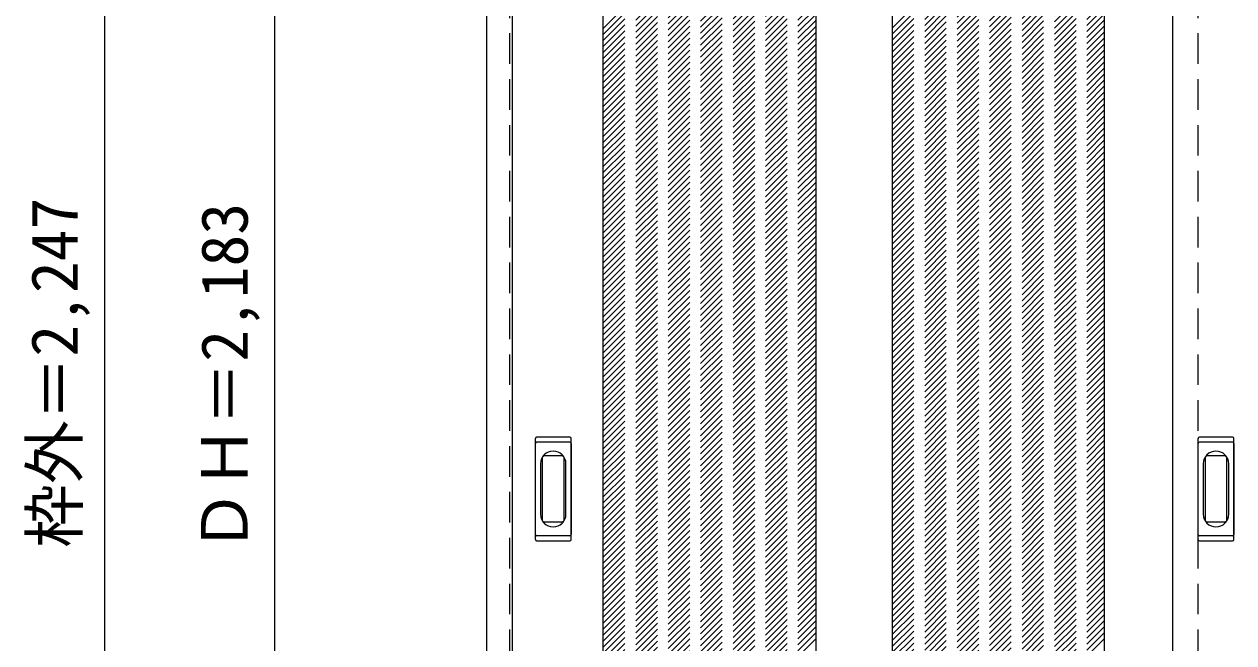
# Model space of a CAD drawing. Units: millimetres, scale not verified. Extents: x -1344 to 1632, y -1750 to 1162.
# Drawn here: x -1344 to 80, y -296 to 433 of the extents above; entities that cross this region are included whole.
import ezdxf
from ezdxf.enums import TextEntityAlignment as Align

# ---------------------------------------------------------------- set-up
doc = ezdxf.new("R2010")
doc.units = ezdxf.units.MM
doc.header["$LTSCALE"] = 30
doc.linetypes.add('DASHED1', pattern=[1.8, 1.2, -0.6])
doc.layers.add('0-0', color=4, linetype='DASHED1')
doc.layers.add('0-1_寸法', color=7, linetype='Continuous')
doc.styles.add('ＭＳ ゴシック', font='')
doc.styles.get('ＭＳ ゴシック').set_extended_font_data('MS Gothic')

msp = doc.modelspace()

# ---------------------------------------------------------------- linework, layer by layer
at = {"layer": '0-0', "color": 3, "linetype": 'Continuous'}
for p, q in [((-799.34, -1092.01), (-799.34, 1154.99)), ((-769.34, -1092.01), (-769.34, 1154.99)), ((-662.34, -1072.01), (-662.34, 1110.99)), ((-72.34, -1072.01), (-72.34, 1110.99)), ((7.66, 1110.99), (7.66, -1072.01)), ((-412.34, 975.99), (-412.34, -922.01)), ((-322.34, 975.99), (-322.34, -922.01)), ((-742.34, -174.01), (-742.34, -55.01)), ((-701.84, -53.51), (-740.84, -53.51)), ((-700.34, -174.01), (-700.34, -55.01)), ((37.66, -174.01), (37.66, -55.01)), ((78.16, -53.51), (39.16, -53.51)), ((79.66, -174.01), (79.66, -55.01)), ((-742.34, -168.01), (-742.34, -61.01)), ((-701.84, -59.51), (-740.84, -59.51)), ((-700.34, -61.01), (-700.34, -168.01)), ((37.66, -168.01), (37.66, -61.01)), ((78.16, -59.51), (39.16, -59.51)), ((79.66, -61.01), (79.66, -168.01)), ((-701.84, -169.51), (-740.84, -169.51)), ((78.16, -169.51), (39.16, -169.51)), ((-740.84, -175.51), (-701.84, -175.51)), ((39.16, -175.51), (78.16, -175.51))]:
    msp.add_line(p, q, dxfattribs=at)
at = {"layer": '0-0'}
for p, q in [((37.66, -1072.01), (37.66, 1110.99)), ((-662.34, 427.64), (-412.34, 677.64)), ((-662.34, 420.57), (-412.34, 670.57)), ((-322.34, 428.23), (-72.34, 678.23)), ((-322.34, 421.16), (-72.34, 671.16)), ((-662.34, 413.5), (-412.34, 663.5)), ((-662.34, 406.43), (-412.34, 656.43)), ((-322.34, 414.09), (-72.34, 664.09)), ((-322.34, 407.02), (-72.34, 657.02)), ((-662.34, 399.36), (-412.34, 649.36)), ((-662.34, 392.29), (-412.34, 642.29)), ((-322.34, 399.95), (-72.34, 649.95)), ((-322.34, 392.87), (-72.34, 642.87)), ((-662.34, 385.21), (-412.34, 635.21)), ((-662.34, 378.14), (-412.34, 628.14)), ((-322.34, 385.8), (-72.34, 635.8)), ((-322.34, 378.73), (-72.34, 628.73)), ((-662.34, 371.07), (-412.34, 621.07)), ((-662.34, 364), (-412.34, 614)), ((-322.34, 371.66), (-72.34, 621.66)), ((-322.34, 364.59), (-72.34, 614.59)), ((-662.34, 356.93), (-412.34, 606.93)), ((-662.34, 349.86), (-412.34, 599.86)), ((-322.34, 357.52), (-72.34, 607.52)), ((-322.34, 350.45), (-72.34, 600.45)), ((-662.34, 342.79), (-412.34, 592.79)), ((-662.34, 335.72), (-412.34, 585.72)), ((-322.34, 343.38), (-72.34, 593.38)), ((-322.34, 336.31), (-72.34, 586.31)), ((-662.34, 328.65), (-412.34, 578.65)), ((-662.34, 321.57), (-412.34, 571.57)), ((-322.34, 329.23), (-72.34, 579.23)), ((-322.34, 322.16), (-72.34, 572.16)), ((-662.34, 314.5), (-412.34, 564.5)), ((-662.34, 307.43), (-412.34, 557.43)), ((-322.34, 315.09), (-72.34, 565.09)), ((-322.34, 308.02), (-72.34, 558.02)), ((-662.34, 300.36), (-412.34, 550.36)), ((-662.34, 293.29), (-412.34, 543.29)), ((-322.34, 300.95), (-72.34, 550.95)), ((-322.34, 293.88), (-72.34, 543.88)), ((-662.34, 286.22), (-412.34, 536.22)), ((-662.34, 279.15), (-412.34, 529.15)), ((-322.34, 286.81), (-72.34, 536.81)), ((-322.34, 279.74), (-72.34, 529.74)), ((-662.34, 272.08), (-412.34, 522.08)), ((-662.34, 265.01), (-412.34, 515.01)), ((-322.34, 272.67), (-72.34, 522.67)), ((-322.34, 265.59), (-72.34, 515.59)), ((-662.34, 257.94), (-412.34, 507.94)), ((-662.34, 250.86), (-412.34, 500.86)), ((-322.34, 258.52), (-72.34, 508.52)), ((-322.34, 251.45), (-72.34, 501.45)), ((-662.34, 243.79), (-412.34, 493.79)), ((-662.34, 236.72), (-412.34, 486.72)), ((-322.34, 244.38), (-72.34, 494.38)), ((-322.34, 237.31), (-72.34, 487.31)), ((-662.34, 229.65), (-412.34, 479.65)), ((-662.34, 222.58), (-412.34, 472.58)), ((-322.34, 230.24), (-72.34, 480.24)), ((-322.34, 223.17), (-72.34, 473.17)), ((-662.34, 215.51), (-412.34, 465.51)), ((-662.34, 208.44), (-412.34, 458.44)), ((-322.34, 216.1), (-72.34, 466.1)), ((-322.34, 209.03), (-72.34, 459.03)), ((-662.34, 201.37), (-412.34, 451.37)), ((-662.34, 194.3), (-412.34, 444.3)), ((-322.34, 201.96), (-72.34, 451.96)), ((-322.34, 194.88), (-72.34, 444.88)), ((-662.34, 187.22), (-412.34, 437.22)), ((-662.34, 180.15), (-412.34, 430.15)), ((-322.34, 187.81), (-72.34, 437.81)), ((-322.34, 180.74), (-72.34, 430.74)), ((-662.34, 173.08), (-412.34, 423.08)), ((-662.34, 166.01), (-412.34, 416.01)), ((-322.34, 173.67), (-72.34, 423.67)), ((-322.34, 166.6), (-72.34, 416.6)), ((-662.34, 158.94), (-412.34, 408.94)), ((-662.34, 151.87), (-412.34, 401.87)), ((-322.34, 159.53), (-72.34, 409.53)), ((-322.34, 152.46), (-72.34, 402.46)), ((-662.34, 144.8), (-412.34, 394.8)), ((-662.34, 137.73), (-412.34, 387.73)), ((-322.34, 145.39), (-72.34, 395.39)), ((-322.34, 138.32), (-72.34, 388.32)), ((-662.34, 130.66), (-412.34, 380.66)), ((-662.34, 123.58), (-412.34, 373.58)), ((-322.34, 131.24), (-72.34, 381.24)), ((-322.34, 124.17), (-72.34, 374.17)), ((-662.34, 116.51), (-412.34, 366.51)), ((-662.34, 109.44), (-412.34, 359.44)), ((-322.34, 117.1), (-72.34, 367.1)), ((-322.34, 110.03), (-72.34, 360.03)), ((-662.34, 102.37), (-412.34, 352.37)), ((-662.34, 95.3), (-412.34, 345.3)), ((-322.34, 102.96), (-72.34, 352.96)), ((-322.34, 95.89), (-72.34, 345.89)), ((-662.34, 88.23), (-412.34, 338.23)), ((-662.34, 81.16), (-412.34, 331.16)), ((-322.34, 88.82), (-72.34, 338.82)), ((-322.34, 81.75), (-72.34, 331.75)), ((-662.34, 74.09), (-412.34, 324.09)), ((-662.34, 67.02), (-412.34, 317.02)), ((-322.34, 74.68), (-72.34, 324.68)), ((-322.34, 67.6), (-72.34, 317.6)), ((-662.34, 59.95), (-412.34, 309.95)), ((-662.34, 52.87), (-412.34, 302.87)), ((-322.34, 60.53), (-72.34, 310.53)), ((-322.34, 53.46), (-72.34, 303.46)), ((-662.34, 45.8), (-412.34, 295.8)), ((-662.34, 38.73), (-412.34, 288.73)), ((-322.34, 46.39), (-72.34, 296.39)), ((-322.34, 39.32), (-72.34, 289.32)), ((-662.34, 31.66), (-412.34, 281.66)), ((-662.34, 24.59), (-412.34, 274.59)), ((-322.34, 32.25), (-72.34, 282.25)), ((-322.34, 25.18), (-72.34, 275.18)), ((-662.34, 17.52), (-412.34, 267.52)), ((-662.34, 10.45), (-412.34, 260.45)), ((-322.34, 18.11), (-72.34, 268.11)), ((-322.34, 11.04), (-72.34, 261.04)), ((-662.34, 3.38), (-412.34, 253.38)), ((-662.34, -3.69), (-412.34, 246.31)), ((-322.34, 3.97), (-72.34, 253.97)), ((-322.34, -3.11), (-72.34, 246.89)), ((-662.34, -10.77), (-412.34, 239.23)), ((-662.34, -17.84), (-412.34, 232.16)), ((-322.34, -10.18), (-72.34, 239.82)), ((-322.34, -17.25), (-72.34, 232.75)), ((-662.34, -24.91), (-412.34, 225.09)), ((-662.34, -31.98), (-412.34, 218.02)), ((-322.34, -24.32), (-72.34, 225.68)), ((-322.34, -31.39), (-72.34, 218.61)), ((-662.34, -39.05), (-412.34, 210.95)), ((-662.34, -46.12), (-412.34, 203.88)), ((-322.34, -38.46), (-72.34, 211.54)), ((-322.34, -45.53), (-72.34, 204.47)), ((-662.34, -53.19), (-412.34, 196.81)), ((-662.34, -60.26), (-412.34, 189.74)), ((-322.34, -52.6), (-72.34, 197.4)), ((-322.34, -59.67), (-72.34, 190.33)), ((-662.34, -67.33), (-412.34, 182.67)), ((-662.34, -74.41), (-412.34, 175.59)), ((-322.34, -66.75), (-72.34, 183.25)), ((-322.34, -73.82), (-72.34, 176.18)), ((-662.34, -81.48), (-412.34, 168.52)), ((-662.34, -88.55), (-412.34, 161.45)), ((-322.34, -80.89), (-72.34, 169.11)), ((-322.34, -87.96), (-72.34, 162.04)), ((-662.34, -95.62), (-412.34, 154.38)), ((-662.34, -102.69), (-412.34, 147.31)), ((-322.34, -95.03), (-72.34, 154.97)), ((-322.34, -102.1), (-72.34, 147.9)), ((-662.34, -109.76), (-412.34, 140.24)), ((-662.34, -116.83), (-412.34, 133.17)), ((-322.34, -109.17), (-72.34, 140.83)), ((-322.34, -116.24), (-72.34, 133.76)), ((-662.34, -123.9), (-412.34, 126.1)), ((-662.34, -130.97), (-412.34, 119.03)), ((-322.34, -123.31), (-72.34, 126.69)), ((-322.34, -130.38), (-72.34, 119.62)), ((-662.34, -138.04), (-412.34, 111.96)), ((-662.34, -145.12), (-412.34, 104.88)), ((-322.34, -137.46), (-72.34, 112.54)), ((-322.34, -144.53), (-72.34, 105.47)), ((-662.34, -152.19), (-412.34, 97.81)), ((-662.34, -159.26), (-412.34, 90.74)), ((-322.34, -151.6), (-72.34, 98.4)), ((-322.34, -158.67), (-72.34, 91.33)), ((-662.34, -166.33), (-412.34, 83.67)), ((-662.34, -173.4), (-412.34, 76.6)), ((-322.34, -165.74), (-72.34, 84.26)), ((-322.34, -172.81), (-72.34, 77.19)), ((-662.34, -180.47), (-412.34, 69.53)), ((-662.34, -187.54), (-412.34, 62.46)), ((-322.34, -179.88), (-72.34, 70.12)), ((-322.34, -186.95), (-72.34, 63.05)), ((-662.34, -194.61), (-412.34, 55.39)), ((-662.34, -201.68), (-412.34, 48.32)), ((-322.34, -194.02), (-72.34, 55.98)), ((-322.34, -201.1), (-72.34, 48.9)), ((-662.34, -208.76), (-412.34, 41.24)), ((-662.34, -215.83), (-412.34, 34.17)), ((-322.34, -208.17), (-72.34, 41.83)), ((-322.34, -215.24), (-72.34, 34.76)), ((-662.34, -222.9), (-412.34, 27.1)), ((-662.34, -229.97), (-412.34, 20.03)), ((-322.34, -222.31), (-72.34, 27.69)), ((-322.34, -229.38), (-72.34, 20.62)), ((-662.34, -237.04), (-412.34, 12.96)), ((-662.34, -244.11), (-412.34, 5.89)), ((-322.34, -236.45), (-72.34, 13.55)), ((-322.34, -243.52), (-72.34, 6.48)), ((-662.34, -251.18), (-412.34, -1.18)), ((-662.34, -258.25), (-412.34, -8.25)), ((-322.34, -250.59), (-72.34, -0.59)), ((-322.34, -257.66), (-72.34, -7.66)), ((-662.34, -265.32), (-412.34, -15.32)), ((-662.34, -272.4), (-412.34, -22.4)), ((-322.34, -264.74), (-72.34, -14.74)), ((-322.34, -271.81), (-72.34, -21.81)), ((-662.34, -279.47), (-412.34, -29.47)), ((-662.34, -286.54), (-412.34, -36.54)), ((-322.34, -278.88), (-72.34, -28.88)), ((-322.34, -285.95), (-72.34, -35.95)), ((-662.34, -293.61), (-412.34, -43.61)), ((-662.34, -300.68), (-412.34, -50.68)), ((-322.34, -293.02), (-72.34, -43.02)), ((-322.34, -300.09), (-72.34, -50.09)), ((-662.34, -307.75), (-412.34, -57.75)), ((-662.34, -314.82), (-412.34, -64.82)), ((-322.34, -307.16), (-72.34, -57.16)), ((-322.34, -314.23), (-72.34, -64.23)), ((-662.34, -321.89), (-412.34, -71.89)), ((-662.34, -328.96), (-412.34, -78.96)), ((-322.34, -321.3), (-72.34, -71.3)), ((-322.34, -328.37), (-72.34, -78.37)), ((-662.34, -336.03), (-412.34, -86.03)), ((-662.34, -343.11), (-412.34, -93.11)), ((-322.34, -335.45), (-72.34, -85.45)), ((-322.34, -342.52), (-72.34, -92.52)), ((-322.34, -349.59), (-72.34, -99.59)), ((-662.34, -350.18), (-412.34, -100.18)), ((-662.34, -357.25), (-412.34, -107.25)), ((-322.34, -356.66), (-72.34, -106.66)), ((-322.34, -363.73), (-72.34, -113.73)), ((-662.34, -364.32), (-412.34, -114.32)), ((-662.34, -371.39), (-412.34, -121.39)), ((-322.34, -370.8), (-72.34, -120.8)), ((-322.34, -377.87), (-72.34, -127.87)), ((-662.34, -378.46), (-412.34, -128.46)), ((-662.34, -385.53), (-412.34, -135.53)), ((-322.34, -384.94), (-72.34, -134.94)), ((-322.34, -392.01), (-72.34, -142.01)), ((-662.34, -392.6), (-412.34, -142.6)), ((-662.34, -399.67), (-412.34, -149.67)), ((-322.34, -399.09), (-72.34, -149.09)), ((-322.34, -406.16), (-72.34, -156.16)), ((-662.34, -406.75), (-412.34, -156.75)), ((-662.34, -413.82), (-412.34, -163.82)), ((-322.34, -413.23), (-72.34, -163.23)), ((-322.34, -420.3), (-72.34, -170.3)), ((-662.34, -420.89), (-412.34, -170.89)), ((-662.34, -427.96), (-412.34, -177.96)), ((-662.34, -435.03), (-412.34, -185.03)), ((-322.34, -427.37), (-72.34, -177.37)), ((-322.34, -434.44), (-72.34, -184.44)), ((-662.34, -442.1), (-412.34, -192.1)), ((-662.34, -449.17), (-412.34, -199.17)), ((-322.34, -441.51), (-72.34, -191.51)), ((-322.34, -448.58), (-72.34, -198.58)), ((-662.34, -456.24), (-412.34, -206.24)), ((-662.34, -463.31), (-412.34, -213.31)), ((-322.34, -455.65), (-72.34, -205.65)), ((-322.34, -462.73), (-72.34, -212.73)), ((-662.34, -470.38), (-412.34, -220.38)), ((-662.34, -477.46), (-412.34, -227.46)), ((-322.34, -469.8), (-72.34, -219.8)), ((-322.34, -476.87), (-72.34, -226.87)), ((-662.34, -484.53), (-412.34, -234.53)), ((-662.34, -491.6), (-412.34, -241.6)), ((-322.34, -483.94), (-72.34, -233.94)), ((-322.34, -491.01), (-72.34, -241.01)), ((-662.34, -498.67), (-412.34, -248.67)), ((-662.34, -505.74), (-412.34, -255.74)), ((-322.34, -498.08), (-72.34, -248.08)), ((-322.34, -505.15), (-72.34, -255.15)), ((-662.34, -512.81), (-412.34, -262.81)), ((-662.34, -519.88), (-412.34, -269.88)), ((-322.34, -512.22), (-72.34, -262.22)), ((-322.34, -519.29), (-72.34, -269.29)), ((-662.34, -526.95), (-412.34, -276.95)), ((-662.34, -534.02), (-412.34, -284.02)), ((-322.34, -526.36), (-72.34, -276.36)), ((-322.34, -533.44), (-72.34, -283.44)), ((-662.34, -541.1), (-412.34, -291.1)), ((-322.34, -540.51), (-72.34, -290.51))]:
    msp.add_line(p, q, dxfattribs=at)
at = {"layer": '0-0', "color": 7, "linetype": 'Continuous'}
for p, q in [((-736.34, -84.91), (-736.34, -144.11)), ((-733.84, -152.01), (-733.84, -77.01)), ((-710.34, -75.51), (-732.34, -75.51)), ((-708.84, -77.01), (-708.84, -152.01)), ((-706.34, -144.11), (-706.34, -84.91)), ((43.66, -84.91), (43.66, -144.11)), ((46.16, -152.01), (46.16, -77.01)), ((69.66, -75.51), (47.66, -75.51)), ((71.16, -77.01), (71.16, -152.01)), ((73.66, -144.11), (73.66, -84.91)), ((-710.34, -153.51), (-732.34, -153.51)), ((69.66, -153.51), (47.66, -153.51))]:
    msp.add_line(p, q, dxfattribs=at)
at = {"layer": '0-0'}
msp.add_lwpolyline([(-772.34, -1072.01), (-772.34, 1110.99), (-769.34, 1110.99)], dxfattribs=at)
at = {"layer": '0-0', "color": 3, "linetype": 'Continuous'}
for centre, start, end in [((-740.84, -55.01), 90, 180), ((-701.84, -55.01), 0, 90), ((39.16, -55.01), 90, 180), ((78.16, -55.01), 0, 90), ((-740.84, -61.01), 90, 180), ((-701.84, -61.01), 0, 90), ((39.16, -61.01), 90, 180), ((78.16, -61.01), 0, 90), ((-740.84, -168.01), 180, 270), ((-701.84, -168.01), 270, 0), ((39.16, -168.01), 180, 270), ((78.16, -168.01), 270, 0), ((-740.84, -174.01), 180, 270), ((-701.84, -174.01), 270, 0), ((39.16, -174.01), 180, 270), ((78.16, -174.01), 270, 0)]:
    msp.add_arc(centre, 1.5, start, end, dxfattribs=at)
at = {"layer": '0-0', "color": 7, "linetype": 'Continuous'}
for centre, radius, start, end in [((-721.34, -84.91), 15, 0, 180), ((58.66, -84.91), 15, 0, 180), ((-732.34, -77.01), 1.5, 90, 180), ((-710.34, -77.01), 1.5, 0, 90), ((47.66, -77.01), 1.5, 90, 180), ((69.66, -77.01), 1.5, 0, 90), ((-721.34, -144.11), 15, 180, 0), ((-732.34, -152.01), 1.5, 180, 270), ((-710.34, -152.01), 1.5, 270, 0), ((58.66, -144.11), 15, 180, 0), ((47.66, -152.01), 1.5, 180, 270), ((69.66, -152.01), 1.5, 270, 0)]:
    msp.add_arc(centre, radius, start, end, dxfattribs=at)
at = {"layer": '0-1_寸法', "color": 4}
for p, q in [((-1249.34, 1154.99), (-1249.34, -1092.01)), ((-1049.34, 1110.99), (-1049.34, -1072.01))]:
    msp.add_line(p, q, dxfattribs=at)

# ---------------------------------------------------------------- texts
at = {"layer": '0-1_寸法', "style": 'ＭＳ ゴシック'}
for s, p in [('枠外＝2,247', (-1264.34, -183.76)), ('ＤＨ＝2,183', (-1064.34, -189.76))]:
    msp.add_text(s, height=54.99, rotation=90, dxfattribs=at).set_placement(p, align=Align.BOTTOM_LEFT)

doc.saveas('drawing.dxf')
